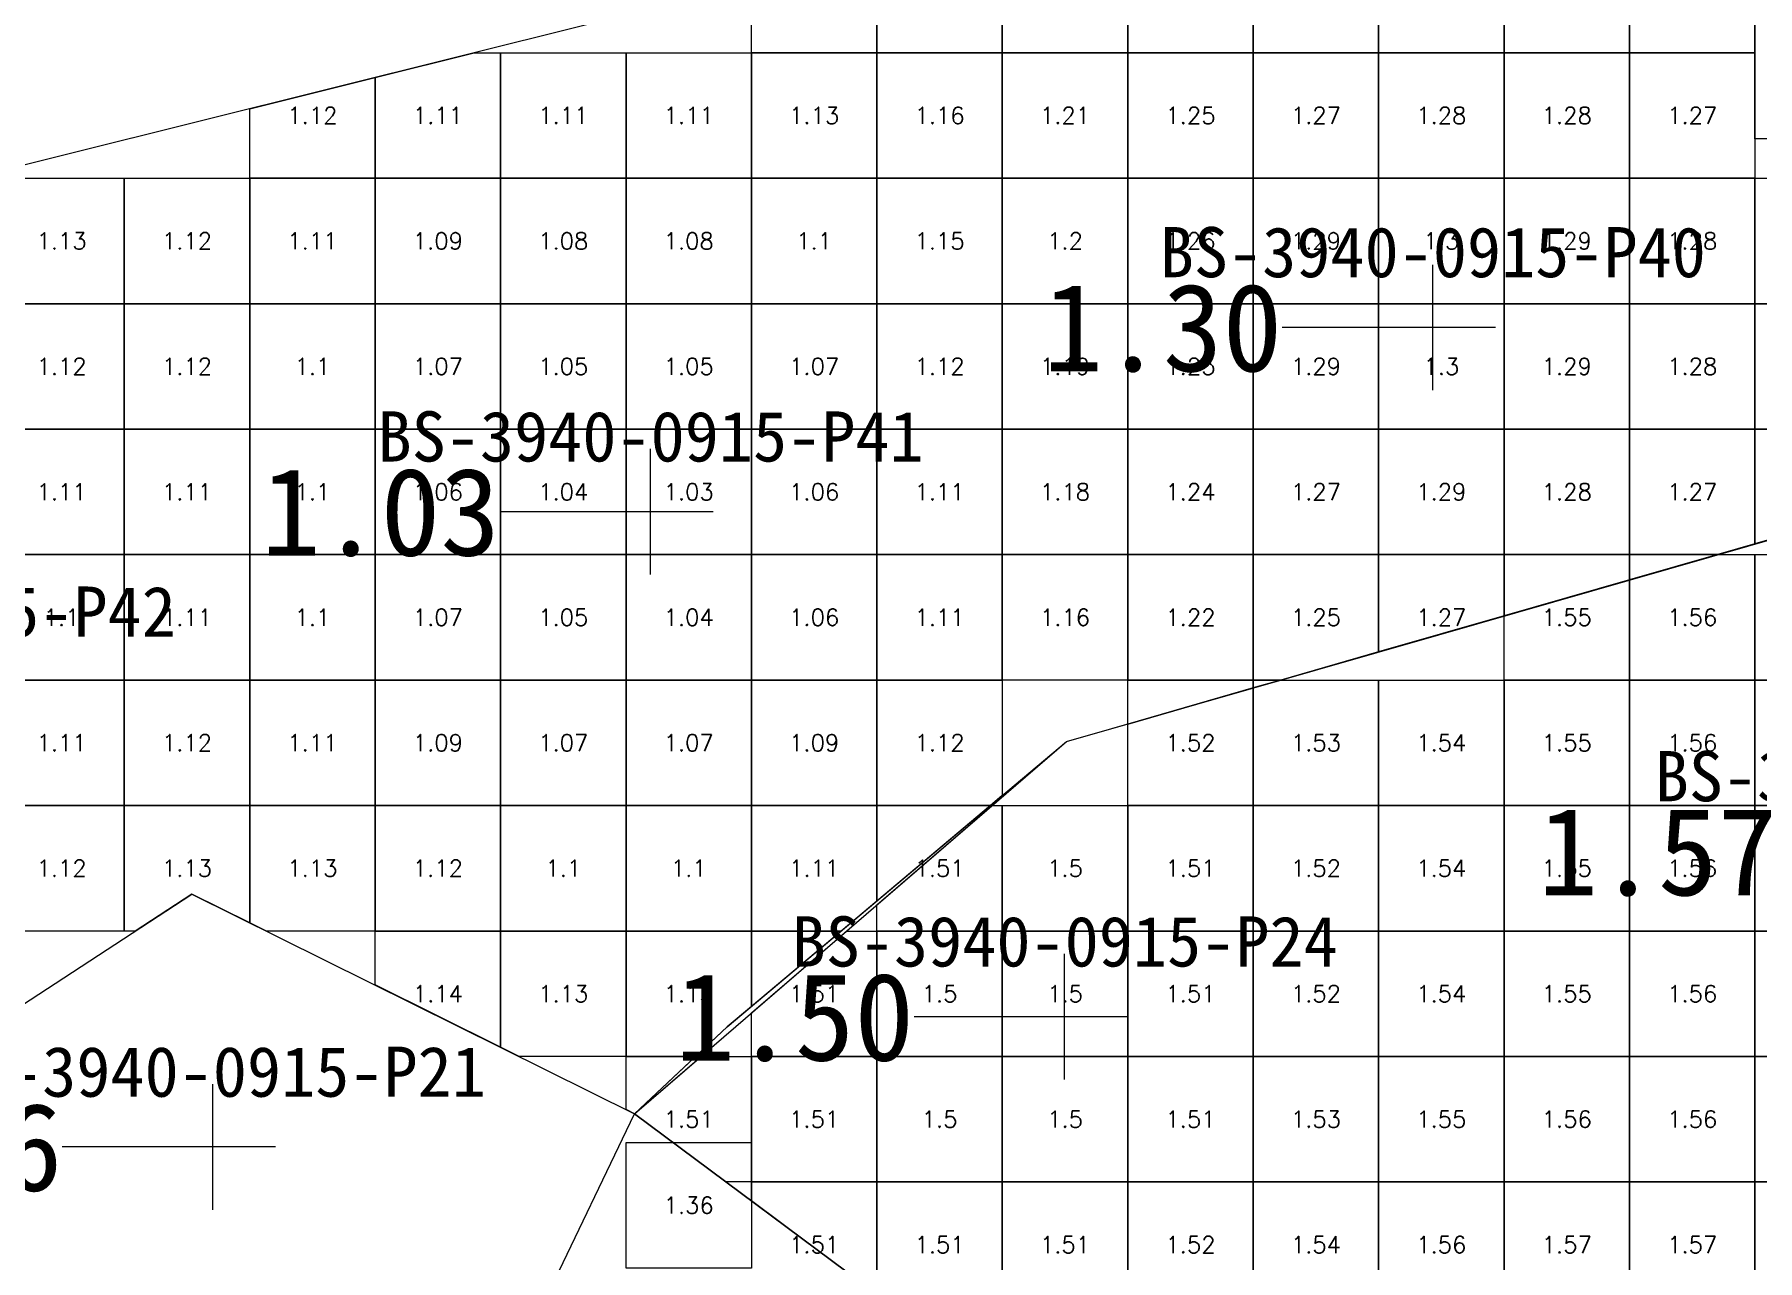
# Model space of a CAD drawing. Header units: inches. Extents: x 469985 to 470094, y 4349619 to 4349666.
# Drawn here: x 470026.9 to 470040.64, y 4349646.57 to 4349656.35 of the extents above; entities that cross this region are included whole.
import ezdxf
from ezdxf.enums import TextEntityAlignment as Align

# ---------------------------------------------------------------- set-up
doc = ezdxf.new("R2010")
doc.units = ezdxf.units.IN
doc.header["$MEASUREMENT"] = 0
for name, color, linetype, lineweight in [('1.500-3.000', 7, 'Continuous', 0), ('点', 7, 'Continuous', 0), ('爆区方格网', 7, 'Continuous', 0), ('线条', 7, 'Continuous', 0), ('钻孔', 7, 'Continuous', 0)]:
    doc.layers.add(name, color=color, linetype=linetype, lineweight=lineweight)
doc.styles.add('3dmine_textStyle_1', font='txt.shx', dxfattribs={"height": 1, "bigfont": 'gbcbig.shx'})
doc.styles.add('3dmine_textStyle_2', font='simsunb.ttf', dxfattribs={"height": 1})

msp = doc.modelspace()

# ---------------------------------------------------------------- hatches: boundary and pattern name
at = {"layer": '钻孔', "linetype": 'Continuous', "lineweight": 0, "true_color": 0x0000ff, "extrusion": (0, 1, 0)}
for points in [[(-470039.051, 3929.98), (-470038.051, 3929.98), (-470038.051, 3939.98), (-470039.051, 3939.98)], [(-470032.815, 3929.726), (-470031.815, 3929.726), (-470031.815, 3939.726), (-470032.815, 3939.726)]]:
    msp.add_hatch(color=5, dxfattribs=at).paths.add_polyline_path(points, flags=0)
at = {"layer": '钻孔', "linetype": 'Continuous', "lineweight": 0, "true_color": 0xff0000, "extrusion": (0, 1, 0)}
msp.add_hatch(color=1, dxfattribs=at).paths.add_polyline_path([(-470036.116, 3930.095), (-470035.116, 3930.095), (-470035.116, 3940.095), (-470036.116, 3940.095)], flags=0)
at = {"layer": '钻孔', "linetype": 'Continuous', "lineweight": 0, "true_color": 0x808080, "extrusion": (0, 1, 0)}
msp.add_hatch(color=8, dxfattribs=at).paths.add_polyline_path([(-470029.325, 3929.775), (-470028.325, 3929.775), (-470028.325, 3939.775), (-470029.325, 3939.775)], flags=0)

# ---------------------------------------------------------------- linework, layer by layer
at = {"color": 7, "linetype": 'Continuous', "lineweight": 0}
for points, elevation in [([(470000.618, 4349644.028), (470003.426, 4349640.811), (470006.746, 4349640.564), (470011.725, 4349638.697), (470020.866, 4349638.2), (470021.897, 4349640.896), (470023.219, 4349642.756), (470026.249, 4349644.911), (470024.15, 4349646.879), (470028.158, 4349649.496), (470031.686, 4349647.744), (470032.425, 4349648.437), (470035.13, 4349650.711), (470042.09, 4349652.708), (470042.09, 4349652.708), (470041.308, 4349654.163), (470040.661, 4349658.519), (470031.336, 4349656.433), (470025.068, 4349654.87), (470017.277, 4349652.328), (470006.69, 4349647.902), (470003.474, 4349646.45), (470000.618, 4349644.028)], 3935.364), ([(470027.679, 4349645.435), (470030.993, 4349646.298), (470031.686, 4349647.744), (470035.317, 4349645.041), (470039.466, 4349642.957), (470042.451, 4349644.322), (470042.562, 4349645.668), (470044.736, 4349648.414), (470045.096, 4349650.012), (470042.09, 4349652.708), (470045.45, 4349652.937), (470049.125, 4349655.871), (470052.312, 4349651.762)], 3935.363)]:
    msp.add_lwpolyline(points, dxfattribs=dict(at, elevation=elevation))
at = {"layer": '1.500-3.000', "color": 1, "linetype": 'Continuous', "lineweight": 0, "true_color": 0xff0000}
msp.add_lwpolyline([(470045.096, 4349650.012), (470044.736, 4349648.414), (470043.047, 4349646.28), (470042.562, 4349645.668), (470042.451, 4349644.322), (470039.466, 4349642.957), (470035.741, 4349644.828), (470035.317, 4349645.041), (470031.686, 4349647.744), (470035.13, 4349650.711), (470038.1, 4349651.563), (470042.09, 4349652.708), (470045.096, 4349650.012)], dxfattribs=at)
at = {"layer": '点', "color": 138, "linetype": 'Continuous', "lineweight": 0, "true_color": 0x004c4c}
for points, elevation in [([(470038.051, 4349653.512), (470038.051, 4349654.512)], 3939.98), ([(470038.551, 4349654.012), (470037.551, 4349654.012)], 3939.98), ([(470031.815, 4349652.043), (470031.815, 4349653.043)], 3939.726), ([(470032.315, 4349652.543), (470031.315, 4349652.543)], 3939.726), ([(470035.116, 4349648.018), (470035.116, 4349649.018)], 3940.095), ([(470035.616, 4349648.518), (470034.616, 4349648.518)], 3940.095), ([(470028.325, 4349646.98), (470028.325, 4349647.98)], 3939.775), ([(470028.825, 4349647.48), (470027.825, 4349647.48)], 3939.775)]:
    msp.add_lwpolyline(points, dxfattribs=dict(at, elevation=elevation))
at = {"layer": '爆区方格网', "color": 5, "linetype": 'Continuous', "lineweight": 0, "true_color": 0x0000ff}
for points, elevation in [([(470034.619, 4349656.201), (470033.619, 4349656.201), (470033.619, 4349656.943), (470034.619, 4349657.167), (470034.619, 4349656.201)], 3938.734), ([(470035.619, 4349656.201), (470034.619, 4349656.201), (470034.619, 4349657.167), (470034.772, 4349657.201), (470035.619, 4349657.201), (470035.619, 4349656.201)], 3938.734), ([(470036.619, 4349656.201), (470035.619, 4349656.201), (470035.619, 4349657.201), (470036.619, 4349657.201), (470036.619, 4349656.201)], 3938.734), ([(470037.619, 4349656.201), (470036.619, 4349656.201), (470036.619, 4349657.201), (470037.619, 4349657.201), (470037.619, 4349656.201)], 3938.734), ([(470038.619, 4349656.201), (470037.619, 4349656.201), (470037.619, 4349657.201), (470038.619, 4349657.201), (470038.619, 4349656.201)], 3938.734), ([(470039.619, 4349656.201), (470038.619, 4349656.201), (470038.619, 4349657.201), (470039.619, 4349657.201), (470039.619, 4349656.201)], 3938.734), ([(470040.619, 4349656.515), (470040.619, 4349656.201), (470039.619, 4349656.201), (470039.619, 4349657.201), (470040.619, 4349657.201), (470040.619, 4349656.515)], 3938.734), ([(470033.619, 4349656.201), (470032.619, 4349656.201), (470032.619, 4349656.72), (470033.619, 4349656.943), (470033.619, 4349656.201)], 3938.734), ([(470030.619, 4349655.201), (470029.619, 4349655.201), (470029.619, 4349656.005), (470030.408, 4349656.201), (470030.619, 4349656.201), (470030.619, 4349655.201)], 3938.734), ([(470031.619, 4349655.201), (470030.619, 4349655.201), (470030.619, 4349656.201), (470031.619, 4349656.201), (470031.619, 4349655.201)], 3938.734), ([(470032.619, 4349655.201), (470031.619, 4349655.201), (470031.619, 4349656.201), (470032.619, 4349656.201), (470032.619, 4349655.201)], 3938.734), ([(470033.619, 4349655.201), (470032.619, 4349655.201), (470032.619, 4349656.201), (470033.619, 4349656.201), (470033.619, 4349655.201)], 3938.734), ([(470034.619, 4349655.201), (470033.619, 4349655.201), (470033.619, 4349656.201), (470034.619, 4349656.201), (470034.619, 4349655.201)], 3938.734), ([(470035.619, 4349655.201), (470034.619, 4349655.201), (470034.619, 4349656.201), (470035.619, 4349656.201), (470035.619, 4349655.201)], 3938.734), ([(470036.619, 4349655.201), (470035.619, 4349655.201), (470035.619, 4349656.201), (470036.619, 4349656.201), (470036.619, 4349655.201)], 3938.734), ([(470037.619, 4349655.201), (470036.619, 4349655.201), (470036.619, 4349656.201), (470037.619, 4349656.201), (470037.619, 4349655.201)], 3938.734), ([(470038.619, 4349655.201), (470037.619, 4349655.201), (470037.619, 4349656.201), (470038.619, 4349656.201), (470038.619, 4349655.201)], 3938.734), ([(470039.619, 4349655.201), (470038.619, 4349655.201), (470038.619, 4349656.201), (470039.619, 4349656.201), (470039.619, 4349655.201)], 3938.734), ([(470040.619, 4349655.515), (470040.619, 4349655.201), (470039.619, 4349655.201), (470039.619, 4349656.201), (470040.619, 4349656.201), (470040.619, 4349655.515)], 3938.734), ([(470029.619, 4349655.201), (470028.619, 4349655.201), (470028.619, 4349655.755), (470029.619, 4349656.005), (470029.619, 4349655.201)], 3938.734), ([(470027.619, 4349654.201), (470026.619, 4349654.201), (470026.619, 4349655.201), (470027.619, 4349655.201), (470027.619, 4349654.201)], 3938.734), ([(470028.619, 4349654.201), (470027.619, 4349654.201), (470027.619, 4349655.201), (470028.619, 4349655.201), (470028.619, 4349654.201)], 3938.734), ([(470029.619, 4349654.201), (470028.619, 4349654.201), (470028.619, 4349655.201), (470029.619, 4349655.201), (470029.619, 4349654.201)], 3938.734), ([(470030.619, 4349654.201), (470029.619, 4349654.201), (470029.619, 4349655.201), (470030.619, 4349655.201), (470030.619, 4349654.201)], 3938.734), ([(470031.619, 4349654.201), (470030.619, 4349654.201), (470030.619, 4349655.201), (470031.619, 4349655.201), (470031.619, 4349654.201)], 3938.734), ([(470032.619, 4349654.201), (470031.619, 4349654.201), (470031.619, 4349655.201), (470032.619, 4349655.201), (470032.619, 4349654.201)], 3938.734), ([(470033.619, 4349654.201), (470032.619, 4349654.201), (470032.619, 4349655.201), (470033.619, 4349655.201), (470033.619, 4349654.201)], 3938.734), ([(470034.619, 4349654.201), (470033.619, 4349654.201), (470033.619, 4349655.201), (470034.619, 4349655.201), (470034.619, 4349654.201)], 3938.734), ([(470035.619, 4349654.201), (470034.619, 4349654.201), (470034.619, 4349655.201), (470035.619, 4349655.201), (470035.619, 4349654.201)], 3938.734), ([(470036.619, 4349654.201), (470035.619, 4349654.201), (470035.619, 4349655.201), (470036.619, 4349655.201), (470036.619, 4349654.201)], 3938.734), ([(470037.619, 4349654.201), (470036.619, 4349654.201), (470036.619, 4349655.201), (470037.619, 4349655.201), (470037.619, 4349654.201)], 3938.734), ([(470038.619, 4349654.201), (470037.619, 4349654.201), (470037.619, 4349655.201), (470038.619, 4349655.201), (470038.619, 4349654.201)], 3938.734), ([(470039.619, 4349654.201), (470038.619, 4349654.201), (470038.619, 4349655.201), (470039.619, 4349655.201), (470039.619, 4349654.201)], 3938.734), ([(470040.619, 4349654.201), (470039.619, 4349654.201), (470039.619, 4349655.201), (470040.619, 4349655.201), (470040.619, 4349654.201)], 3938.734), ([(470041.302, 4349654.201), (470040.619, 4349654.201), (470040.619, 4349655.201), (470041.154, 4349655.201), (470041.302, 4349654.201)], 3938.734), ([(470027.619, 4349653.201), (470026.619, 4349653.201), (470026.619, 4349654.201), (470027.619, 4349654.201), (470027.619, 4349653.201)], 3938.734), ([(470028.619, 4349653.201), (470027.619, 4349653.201), (470027.619, 4349654.201), (470028.619, 4349654.201), (470028.619, 4349653.201)], 3938.734), ([(470029.619, 4349653.201), (470028.619, 4349653.201), (470028.619, 4349654.201), (470029.619, 4349654.201), (470029.619, 4349653.201)], 3938.734), ([(470030.619, 4349653.201), (470029.619, 4349653.201), (470029.619, 4349654.201), (470030.619, 4349654.201), (470030.619, 4349653.201)], 3938.734), ([(470031.619, 4349653.201), (470030.619, 4349653.201), (470030.619, 4349654.201), (470031.619, 4349654.201), (470031.619, 4349653.201)], 3938.734), ([(470032.619, 4349653.201), (470031.619, 4349653.201), (470031.619, 4349654.201), (470032.619, 4349654.201), (470032.619, 4349653.201)], 3938.734), ([(470033.619, 4349653.201), (470032.619, 4349653.201), (470032.619, 4349654.201), (470033.619, 4349654.201), (470033.619, 4349653.201)], 3938.734), ([(470034.619, 4349653.201), (470033.619, 4349653.201), (470033.619, 4349654.201), (470034.619, 4349654.201), (470034.619, 4349653.201)], 3938.734), ([(470035.619, 4349653.201), (470034.619, 4349653.201), (470034.619, 4349654.201), (470035.619, 4349654.201), (470035.619, 4349653.201)], 3938.734), ([(470036.619, 4349653.201), (470035.619, 4349653.201), (470035.619, 4349654.201), (470036.619, 4349654.201), (470036.619, 4349653.201)], 3938.734), ([(470037.619, 4349653.201), (470036.619, 4349653.201), (470036.619, 4349654.201), (470037.619, 4349654.201), (470037.619, 4349653.201)], 3938.734), ([(470038.619, 4349653.201), (470037.619, 4349653.201), (470037.619, 4349654.201), (470038.619, 4349654.201), (470038.619, 4349653.201)], 3938.734), ([(470039.619, 4349653.201), (470038.619, 4349653.201), (470038.619, 4349654.201), (470039.619, 4349654.201), (470039.619, 4349653.201)], 3938.734), ([(470040.619, 4349653.201), (470039.619, 4349653.201), (470039.619, 4349654.201), (470040.619, 4349654.201), (470040.619, 4349653.201)], 3938.734), ([(470041.308, 4349654.163), (470041.619, 4349653.585), (470041.619, 4349653.515), (470041.619, 4349653.201), (470040.619, 4349653.201), (470040.619, 4349654.201), (470041.302, 4349654.201), (470041.308, 4349654.163)], 3938.734), ([(470027.619, 4349652.201), (470026.619, 4349652.201), (470026.619, 4349653.201), (470027.619, 4349653.201), (470027.619, 4349652.201)], 3938.734), ([(470028.619, 4349652.201), (470027.619, 4349652.201), (470027.619, 4349653.201), (470028.619, 4349653.201), (470028.619, 4349652.201)], 3938.734), ([(470029.619, 4349652.201), (470028.619, 4349652.201), (470028.619, 4349653.201), (470029.619, 4349653.201), (470029.619, 4349652.201)], 3938.734), ([(470030.619, 4349652.201), (470029.619, 4349652.201), (470029.619, 4349653.201), (470030.619, 4349653.201), (470030.619, 4349652.201)], 3938.734), ([(470031.619, 4349652.201), (470030.619, 4349652.201), (470030.619, 4349653.201), (470031.619, 4349653.201), (470031.619, 4349652.201)], 3938.734), ([(470032.619, 4349652.201), (470031.619, 4349652.201), (470031.619, 4349653.201), (470032.619, 4349653.201), (470032.619, 4349652.201)], 3938.734), ([(470033.619, 4349652.201), (470032.619, 4349652.201), (470032.619, 4349653.201), (470033.619, 4349653.201), (470033.619, 4349652.201)], 3938.734), ([(470034.619, 4349652.201), (470033.619, 4349652.201), (470033.619, 4349653.201), (470034.619, 4349653.201), (470034.619, 4349652.201)], 3938.734), ([(470035.619, 4349652.201), (470034.619, 4349652.201), (470034.619, 4349653.201), (470035.619, 4349653.201), (470035.619, 4349652.201)], 3938.734), ([(470036.619, 4349652.201), (470035.619, 4349652.201), (470035.619, 4349653.201), (470036.619, 4349653.201), (470036.619, 4349652.201)], 3938.734), ([(470037.619, 4349652.201), (470036.619, 4349652.201), (470036.619, 4349653.201), (470037.619, 4349653.201), (470037.619, 4349652.201)], 3938.734), ([(470038.619, 4349652.201), (470037.619, 4349652.201), (470037.619, 4349653.201), (470038.619, 4349653.201), (470038.619, 4349652.201)], 3938.734), ([(470039.619, 4349652.201), (470038.619, 4349652.201), (470038.619, 4349653.201), (470039.619, 4349653.201), (470039.619, 4349652.201)], 3938.734), ([(470040.619, 4349652.286), (470040.324, 4349652.201), (470039.619, 4349652.201), (470039.619, 4349653.201), (470040.619, 4349653.201), (470040.619, 4349652.286)], 3938.734), ([(470041.619, 4349652.573), (470040.619, 4349652.286), (470040.619, 4349653.201), (470041.619, 4349653.201), (470041.619, 4349652.573)], 3938.734), ([(470027.619, 4349651.201), (470026.619, 4349651.201), (470026.619, 4349652.201), (470027.619, 4349652.201), (470027.619, 4349651.201)], 3938.734), ([(470028.619, 4349651.201), (470027.619, 4349651.201), (470027.619, 4349652.201), (470028.619, 4349652.201), (470028.619, 4349651.201)], 3938.734), ([(470029.619, 4349651.201), (470028.619, 4349651.201), (470028.619, 4349652.201), (470029.619, 4349652.201), (470029.619, 4349651.201)], 3938.734), ([(470030.619, 4349651.201), (470029.619, 4349651.201), (470029.619, 4349652.201), (470030.619, 4349652.201), (470030.619, 4349651.201)], 3938.734), ([(470031.619, 4349651.201), (470030.619, 4349651.201), (470030.619, 4349652.201), (470031.619, 4349652.201), (470031.619, 4349651.201)], 3938.734), ([(470032.619, 4349651.201), (470031.619, 4349651.201), (470031.619, 4349652.201), (470032.619, 4349652.201), (470032.619, 4349651.201)], 3938.734), ([(470033.619, 4349651.201), (470032.619, 4349651.201), (470032.619, 4349652.201), (470033.619, 4349652.201), (470033.619, 4349651.201)], 3938.734), ([(470034.619, 4349651.201), (470033.619, 4349651.201), (470033.619, 4349652.201), (470034.619, 4349652.201), (470034.619, 4349651.201)], 3938.734), ([(470035.619, 4349651.201), (470034.619, 4349651.201), (470034.619, 4349652.201), (470035.619, 4349652.201), (470035.619, 4349651.201)], 3938.734), ([(470036.619, 4349651.201), (470035.619, 4349651.201), (470035.619, 4349652.201), (470036.619, 4349652.201), (470036.619, 4349651.201)], 3938.734), ([(470037.619, 4349651.425), (470036.839, 4349651.201), (470036.619, 4349651.201), (470036.619, 4349652.201), (470037.619, 4349652.201), (470037.619, 4349651.425)], 3938.734), ([(470038.619, 4349651.712), (470037.619, 4349651.425), (470037.619, 4349652.201), (470038.619, 4349652.201), (470038.619, 4349651.712)], 3938.734), ([(470027.619, 4349650.201), (470026.619, 4349650.201), (470026.619, 4349651.201), (470027.619, 4349651.201), (470027.619, 4349650.201)], 3938.734), ([(470028.619, 4349650.201), (470027.619, 4349650.201), (470027.619, 4349651.201), (470028.619, 4349651.201), (470028.619, 4349650.201)], 3938.734), ([(470029.619, 4349650.201), (470028.619, 4349650.201), (470028.619, 4349651.201), (470029.619, 4349651.201), (470029.619, 4349650.201)], 3938.734), ([(470030.619, 4349650.201), (470029.619, 4349650.201), (470029.619, 4349651.201), (470030.619, 4349651.201), (470030.619, 4349650.201)], 3938.734), ([(470031.619, 4349650.201), (470030.619, 4349650.201), (470030.619, 4349651.201), (470031.619, 4349651.201), (470031.619, 4349650.201)], 3938.734), ([(470032.619, 4349650.201), (470031.619, 4349650.201), (470031.619, 4349651.201), (470032.619, 4349651.201), (470032.619, 4349650.201)], 3938.734), ([(470033.619, 4349650.201), (470032.619, 4349650.201), (470032.619, 4349651.201), (470033.619, 4349651.201), (470033.619, 4349650.201)], 3938.734), ([(470034.619, 4349650.281), (470034.524, 4349650.201), (470033.619, 4349650.201), (470033.619, 4349651.201), (470034.619, 4349651.201), (470034.619, 4349650.281)], 3938.734), ([(470027.619, 4349649.201), (470026.619, 4349649.201), (470026.619, 4349650.201), (470027.619, 4349650.201), (470027.619, 4349649.201)], 3938.734), ([(470028.619, 4349649.267), (470028.158, 4349649.496), (470027.706, 4349649.201), (470027.619, 4349649.201), (470027.619, 4349650.201), (470028.619, 4349650.201), (470028.619, 4349649.267)], 3938.734), ([(470029.619, 4349649.201), (470028.752, 4349649.201), (470028.619, 4349649.267), (470028.619, 4349650.201), (470029.619, 4349650.201), (470029.619, 4349649.201)], 3938.734), ([(470030.619, 4349649.201), (470029.619, 4349649.201), (470029.619, 4349650.201), (470030.619, 4349650.201), (470030.619, 4349649.201)], 3938.734), ([(470031.619, 4349649.201), (470030.619, 4349649.201), (470030.619, 4349650.201), (470031.619, 4349650.201), (470031.619, 4349649.201)], 3938.734), ([(470032.619, 4349649.201), (470031.619, 4349649.201), (470031.619, 4349650.201), (470032.619, 4349650.201), (470032.619, 4349649.201)], 3938.734), ([(470033.619, 4349649.44), (470033.335, 4349649.201), (470032.619, 4349649.201), (470032.619, 4349650.201), (470033.619, 4349650.201), (470033.619, 4349649.44)], 3938.734), ([(470030.619, 4349648.274), (470029.619, 4349648.771), (470029.619, 4349649.201), (470030.619, 4349649.201), (470030.619, 4349648.274)], 3938.734), ([(470031.619, 4349648.201), (470030.766, 4349648.201), (470030.619, 4349648.274), (470030.619, 4349649.201), (470031.619, 4349649.201), (470031.619, 4349648.201)], 3938.734), ([(470032.619, 4349648.599), (470032.425, 4349648.437), (470032.174, 4349648.201), (470031.619, 4349648.201), (470031.619, 4349649.201), (470032.619, 4349649.201), (470032.619, 4349648.599)], 3938.734), ([(470032.619, 4349646.515), (470031.619, 4349646.515), (470031.619, 4349647.515), (470032.619, 4349647.515), (470032.619, 4349646.515)], 3940.213)]:
    msp.add_lwpolyline(points, dxfattribs=dict(at, elevation=elevation))
at = {"layer": '爆区方格网', "color": 4, "linetype": 'Continuous', "lineweight": 0, "true_color": 0x00ffff, "elevation": 3940.209}
msp.add_lwpolyline([(470041.619, 4349655.515), (470040.619, 4349655.515), (470040.619, 4349656.515), (470041.619, 4349656.515), (470041.619, 4349655.515)], dxfattribs=at)
at = {"layer": '爆区方格网', "color": 1, "linetype": 'Continuous', "lineweight": 0, "true_color": 0xff0000, "elevation": 3940.263}
for points in [[(470039.619, 4349651.999), (470038.619, 4349651.712), (470038.619, 4349652.201), (470039.619, 4349652.201), (470039.619, 4349651.999)], [(470039.619, 4349651.999), (470039.619, 4349652.201), (470040.324, 4349652.201), (470039.619, 4349651.999)], [(470040.619, 4349651.201), (470039.619, 4349651.201), (470039.619, 4349651.999), (470040.324, 4349652.201), (470040.619, 4349652.201), (470040.619, 4349651.201)], [(470041.619, 4349651.201), (470040.619, 4349651.201), (470040.619, 4349652.201), (470041.619, 4349652.201), (470041.619, 4349651.201)], [(470039.619, 4349651.201), (470038.619, 4349651.201), (470038.619, 4349651.712), (470039.619, 4349651.999), (470039.619, 4349651.201)], [(470036.619, 4349651.138), (470035.619, 4349650.851), (470035.619, 4349651.201), (470036.619, 4349651.201), (470036.619, 4349651.138)], [(470036.619, 4349651.138), (470036.619, 4349651.201), (470036.839, 4349651.201), (470036.619, 4349651.138)], [(470037.619, 4349650.201), (470036.619, 4349650.201), (470036.619, 4349651.138), (470036.839, 4349651.201), (470037.619, 4349651.201), (470037.619, 4349650.201)], [(470038.619, 4349650.201), (470037.619, 4349650.201), (470037.619, 4349651.201), (470038.619, 4349651.201), (470038.619, 4349650.201)], [(470039.619, 4349650.201), (470038.619, 4349650.201), (470038.619, 4349651.201), (470039.619, 4349651.201), (470039.619, 4349650.201)], [(470040.619, 4349650.201), (470039.619, 4349650.201), (470039.619, 4349651.201), (470040.619, 4349651.201), (470040.619, 4349650.201)], [(470041.619, 4349650.201), (470040.619, 4349650.201), (470040.619, 4349651.201), (470041.619, 4349651.201), (470041.619, 4349650.201)], [(470036.619, 4349650.201), (470035.619, 4349650.201), (470035.619, 4349650.851), (470036.619, 4349651.138), (470036.619, 4349650.201)], [(470033.619, 4349649.44), (470033.619, 4349650.201), (470034.524, 4349650.201), (470033.619, 4349649.44)], [(470034.619, 4349649.201), (470033.619, 4349649.201), (470033.619, 4349649.409), (470034.539, 4349650.201), (470034.619, 4349650.201), (470034.619, 4349649.201)], [(470035.619, 4349649.201), (470034.619, 4349649.201), (470034.619, 4349650.201), (470035.619, 4349650.201), (470035.619, 4349649.201)], [(470036.619, 4349649.201), (470035.619, 4349649.201), (470035.619, 4349650.201), (470036.619, 4349650.201), (470036.619, 4349649.201)], [(470037.619, 4349649.201), (470036.619, 4349649.201), (470036.619, 4349650.201), (470037.619, 4349650.201), (470037.619, 4349649.201)], [(470038.619, 4349649.201), (470037.619, 4349649.201), (470037.619, 4349650.201), (470038.619, 4349650.201), (470038.619, 4349649.201)], [(470039.619, 4349649.201), (470038.619, 4349649.201), (470038.619, 4349650.201), (470039.619, 4349650.201), (470039.619, 4349649.201)], [(470040.619, 4349649.201), (470039.619, 4349649.201), (470039.619, 4349650.201), (470040.619, 4349650.201), (470040.619, 4349649.201)], [(470041.619, 4349649.201), (470040.619, 4349649.201), (470040.619, 4349650.201), (470041.619, 4349650.201), (470041.619, 4349649.201)], [(470032.619, 4349648.599), (470032.619, 4349649.201), (470033.335, 4349649.201), (470032.619, 4349648.599)], [(470033.619, 4349648.201), (470032.619, 4349648.201), (470032.619, 4349648.548), (470033.378, 4349649.201), (470033.619, 4349649.201), (470033.619, 4349648.201)], [(470034.619, 4349648.201), (470033.619, 4349648.201), (470033.619, 4349649.201), (470034.619, 4349649.201), (470034.619, 4349648.201)], [(470035.619, 4349648.201), (470034.619, 4349648.201), (470034.619, 4349649.201), (470035.619, 4349649.201), (470035.619, 4349648.201)], [(470036.619, 4349648.201), (470035.619, 4349648.201), (470035.619, 4349649.201), (470036.619, 4349649.201), (470036.619, 4349648.201)], [(470037.619, 4349648.201), (470036.619, 4349648.201), (470036.619, 4349649.201), (470037.619, 4349649.201), (470037.619, 4349648.201)], [(470038.619, 4349648.201), (470037.619, 4349648.201), (470037.619, 4349649.201), (470038.619, 4349649.201), (470038.619, 4349648.201)], [(470039.619, 4349648.201), (470038.619, 4349648.201), (470038.619, 4349649.201), (470039.619, 4349649.201), (470039.619, 4349648.201)], [(470040.619, 4349648.201), (470039.619, 4349648.201), (470039.619, 4349649.201), (470040.619, 4349649.201), (470040.619, 4349648.201)], [(470041.619, 4349648.201), (470040.619, 4349648.201), (470040.619, 4349649.201), (470041.619, 4349649.201), (470041.619, 4349648.201)], [(470031.686, 4349647.744), (470031.619, 4349647.778), (470031.619, 4349648.201), (470032.174, 4349648.201), (470031.686, 4349647.744)], [(470032.619, 4349647.201), (470032.415, 4349647.201), (470031.686, 4349647.744), (470032.217, 4349648.201), (470032.619, 4349648.201), (470032.619, 4349647.201)], [(470033.619, 4349647.201), (470032.619, 4349647.201), (470032.619, 4349648.201), (470033.619, 4349648.201), (470033.619, 4349647.201)], [(470034.619, 4349647.201), (470033.619, 4349647.201), (470033.619, 4349648.201), (470034.619, 4349648.201), (470034.619, 4349647.201)], [(470035.619, 4349647.201), (470034.619, 4349647.201), (470034.619, 4349648.201), (470035.619, 4349648.201), (470035.619, 4349647.201)], [(470036.619, 4349647.201), (470035.619, 4349647.201), (470035.619, 4349648.201), (470036.619, 4349648.201), (470036.619, 4349647.201)], [(470037.619, 4349647.201), (470036.619, 4349647.201), (470036.619, 4349648.201), (470037.619, 4349648.201), (470037.619, 4349647.201)], [(470038.619, 4349647.201), (470037.619, 4349647.201), (470037.619, 4349648.201), (470038.619, 4349648.201), (470038.619, 4349647.201)], [(470039.619, 4349647.201), (470038.619, 4349647.201), (470038.619, 4349648.201), (470039.619, 4349648.201), (470039.619, 4349647.201)], [(470040.619, 4349647.201), (470039.619, 4349647.201), (470039.619, 4349648.201), (470040.619, 4349648.201), (470040.619, 4349647.201)], [(470041.619, 4349647.201), (470040.619, 4349647.201), (470040.619, 4349648.201), (470041.619, 4349648.201), (470041.619, 4349647.201)], [(470033.619, 4349646.305), (470032.619, 4349647.05), (470032.619, 4349647.201), (470033.619, 4349647.201), (470033.619, 4349646.305)], [(470034.619, 4349646.201), (470033.759, 4349646.201), (470033.619, 4349646.305), (470033.619, 4349647.201), (470034.619, 4349647.201), (470034.619, 4349646.201)], [(470035.619, 4349646.201), (470034.619, 4349646.201), (470034.619, 4349647.201), (470035.619, 4349647.201), (470035.619, 4349646.201)], [(470036.619, 4349646.201), (470035.619, 4349646.201), (470035.619, 4349647.201), (470036.619, 4349647.201), (470036.619, 4349646.201)], [(470037.619, 4349646.201), (470036.619, 4349646.201), (470036.619, 4349647.201), (470037.619, 4349647.201), (470037.619, 4349646.201)], [(470038.619, 4349646.201), (470037.619, 4349646.201), (470037.619, 4349647.201), (470038.619, 4349647.201), (470038.619, 4349646.201)], [(470039.619, 4349646.201), (470038.619, 4349646.201), (470038.619, 4349647.201), (470039.619, 4349647.201), (470039.619, 4349646.201)], [(470040.619, 4349646.201), (470039.619, 4349646.201), (470039.619, 4349647.201), (470040.619, 4349647.201), (470040.619, 4349646.201)], [(470041.619, 4349646.201), (470040.619, 4349646.201), (470040.619, 4349647.201), (470041.619, 4349647.201), (470041.619, 4349646.201)]]:
    msp.add_lwpolyline(points, dxfattribs=at)
at = {"layer": '线条', "color": 138, "linetype": 'Continuous', "lineweight": 0, "true_color": 0x004c4c}
for points, elevation in [([(470038.051, 4349654.012), (470038.051, 4349654.012), (470038.051, 4349654.012)], 3939.98), ([(470031.815, 4349652.543), (470031.815, 4349652.543), (470031.815, 4349652.543)], 3939.726), ([(470035.116, 4349648.518), (470035.116, 4349648.518), (470035.116, 4349648.518)], 3940.095), ([(470028.325, 4349647.48), (470028.325, 4349647.48), (470028.325, 4349647.48)], 3939.775)]:
    msp.add_lwpolyline(points, dxfattribs=dict(at, elevation=elevation))
at = {"layer": '钻孔', "color": 5, "linetype": 'Continuous', "lineweight": 0, "true_color": 0x0000ff}
for points, elevation in [([(470038.051, 4349654.012), (470036.851, 4349654.012)], 3939.98), ([(470038.051, 4349654.012), (470036.851, 4349654.012)], 3929.98), ([(470031.815, 4349652.543), (470030.615, 4349652.543)], 3939.726), ([(470031.815, 4349652.543), (470030.615, 4349652.543)], 3929.726)]:
    msp.add_lwpolyline(points, dxfattribs=dict(at, elevation=elevation))
at = {"layer": '钻孔', "color": 1, "linetype": 'Continuous', "lineweight": 0, "true_color": 0xff0000}
for elevation in [3940.095, 3930.095]:
    msp.add_lwpolyline([(470035.116, 4349648.518), (470033.916, 4349648.518)], dxfattribs=dict(at, elevation=elevation))
at = {"layer": '钻孔', "color": 8, "linetype": 'Continuous', "lineweight": 0, "true_color": 0x808080}
for elevation in [3939.775, 3929.775]:
    msp.add_lwpolyline([(470028.325, 4349647.48), (470027.125, 4349647.48)], dxfattribs=dict(at, elevation=elevation))

# ---------------------------------------------------------------- texts
at = {"color": 5, "linetype": 'Continuous', "lineweight": 0, "true_color": 0x0000ff, "style": '3dmine_textStyle_1'}
for s, p in [('1.12', (470029.119, 4349655.701, 3938.734)), ('1.11', (470030.119, 4349655.701, 3938.734)), ('1.11', (470031.119, 4349655.701, 3938.734)), ('1.11', (470032.119, 4349655.701, 3938.734)), ('1.13', (470033.119, 4349655.701, 3938.734)), ('1.16', (470034.119, 4349655.701, 3938.734)), ('1.21', (470035.119, 4349655.701, 3938.734)), ('1.25', (470036.119, 4349655.701, 3938.734)), ('1.27', (470037.119, 4349655.701, 3938.734)), ('1.28', (470038.119, 4349655.701, 3938.734)), ('1.28', (470039.119, 4349655.701, 3938.734)), ('1.27', (470040.119, 4349655.701, 3938.734)), ('1.13', (470027.119, 4349654.701, 3938.734)), ('1.12', (470028.119, 4349654.701, 3938.734)), ('1.11', (470029.119, 4349654.701, 3938.734)), ('1.09', (470030.119, 4349654.701, 3938.734)), ('1.08', (470031.119, 4349654.701, 3938.734)), ('1.08', (470032.119, 4349654.701, 3938.734)), ('1.1', (470033.119, 4349654.701, 3938.734)), ('1.15', (470034.119, 4349654.701, 3938.734)), ('1.2', (470035.119, 4349654.701, 3938.734)), ('1.26', (470036.119, 4349654.701, 3938.734)), ('1.29', (470037.119, 4349654.701, 3938.734)), ('1.3', (470038.119, 4349654.701, 3938.734)), ('1.29', (470039.119, 4349654.701, 3938.734)), ('1.28', (470040.119, 4349654.701, 3938.734)), ('1.12', (470027.119, 4349653.701, 3938.734)), ('1.12', (470028.119, 4349653.701, 3938.734)), ('1.1', (470029.119, 4349653.701, 3938.734)), ('1.07', (470030.119, 4349653.701, 3938.734)), ('1.05', (470031.119, 4349653.701, 3938.734)), ('1.05', (470032.119, 4349653.701, 3938.734)), ('1.07', (470033.119, 4349653.701, 3938.734)), ('1.12', (470034.119, 4349653.701, 3938.734)), ('1.19', (470035.119, 4349653.701, 3938.734)), ('1.25', (470036.119, 4349653.701, 3938.734)), ('1.29', (470037.119, 4349653.701, 3938.734)), ('1.3', (470038.119, 4349653.701, 3938.734)), ('1.29', (470039.119, 4349653.701, 3938.734)), ('1.28', (470040.119, 4349653.701, 3938.734)), ('1.11', (470027.119, 4349652.701, 3938.734)), ('1.11', (470028.119, 4349652.701, 3938.734)), ('1.1', (470029.119, 4349652.701, 3938.734)), ('1.06', (470030.119, 4349652.701, 3938.734)), ('1.04', (470031.119, 4349652.701, 3938.734)), ('1.03', (470032.119, 4349652.701, 3938.734)), ('1.06', (470033.119, 4349652.701, 3938.734)), ('1.11', (470034.119, 4349652.701, 3938.734)), ('1.18', (470035.119, 4349652.701, 3938.734)), ('1.24', (470036.119, 4349652.701, 3938.734)), ('1.27', (470037.119, 4349652.701, 3938.734)), ('1.29', (470038.119, 4349652.701, 3938.734)), ('1.28', (470039.119, 4349652.701, 3938.734)), ('1.27', (470040.119, 4349652.701, 3938.734)), ('1.1', (470027.119, 4349651.701, 3938.734)), ('1.11', (470028.119, 4349651.701, 3938.734)), ('1.1', (470029.119, 4349651.701, 3938.734)), ('1.07', (470030.119, 4349651.701, 3938.734)), ('1.05', (470031.119, 4349651.701, 3938.734)), ('1.04', (470032.119, 4349651.701, 3938.734)), ('1.06', (470033.119, 4349651.701, 3938.734)), ('1.11', (470034.119, 4349651.701, 3938.734)), ('1.16', (470035.119, 4349651.701, 3938.734)), ('1.22', (470036.119, 4349651.701, 3938.734)), ('1.25', (470037.119, 4349651.701, 3938.734)), ('1.27', (470038.119, 4349651.701, 3938.734)), ('1.11', (470027.119, 4349650.701, 3938.734)), ('1.12', (470028.119, 4349650.701, 3938.734)), ('1.11', (470029.119, 4349650.701, 3938.734)), ('1.09', (470030.119, 4349650.701, 3938.734)), ('1.07', (470031.119, 4349650.701, 3938.734)), ('1.07', (470032.119, 4349650.701, 3938.734)), ('1.09', (470033.119, 4349650.701, 3938.734)), ('1.12', (470034.119, 4349650.701, 3938.734)), ('1.12', (470027.119, 4349649.701, 3938.734)), ('1.13', (470028.119, 4349649.701, 3938.734)), ('1.13', (470029.119, 4349649.701, 3938.734)), ('1.12', (470030.119, 4349649.701, 3938.734)), ('1.1', (470031.119, 4349649.701, 3938.734)), ('1.1', (470032.119, 4349649.701, 3938.734)), ('1.11', (470033.119, 4349649.701, 3938.734)), ('1.14', (470030.119, 4349648.701, 3938.734)), ('1.13', (470031.119, 4349648.701, 3938.734)), ('1.13', (470032.119, 4349648.701, 3938.734)), ('1.36', (470032.119, 4349647.015, 3940.213))]:
    msp.add_text(s, height=0.1333, dxfattribs=at).set_placement(p, align=Align.MIDDLE_CENTER)
at = {"color": 1, "linetype": 'Continuous', "lineweight": 0, "true_color": 0xff0000, "style": '3dmine_textStyle_1'}
for s, p in [('1.55', (470039.119, 4349651.701, 3940.263)), ('1.56', (470040.119, 4349651.701, 3940.263)), ('1.52', (470036.119, 4349650.701, 3940.263)), ('1.53', (470037.119, 4349650.701, 3940.263)), ('1.54', (470038.119, 4349650.701, 3940.263)), ('1.55', (470039.119, 4349650.701, 3940.263)), ('1.56', (470040.119, 4349650.701, 3940.263)), ('1.51', (470034.119, 4349649.701, 3940.263)), ('1.5', (470035.119, 4349649.701, 3940.263)), ('1.51', (470036.119, 4349649.701, 3940.263)), ('1.52', (470037.119, 4349649.701, 3940.263)), ('1.54', (470038.119, 4349649.701, 3940.263)), ('1.55', (470039.119, 4349649.701, 3940.263)), ('1.56', (470040.119, 4349649.701, 3940.263)), ('1.51', (470033.119, 4349648.701, 3940.263)), ('1.5', (470034.119, 4349648.701, 3940.263)), ('1.5', (470035.119, 4349648.701, 3940.263)), ('1.51', (470036.119, 4349648.701, 3940.263)), ('1.52', (470037.119, 4349648.701, 3940.263)), ('1.54', (470038.119, 4349648.701, 3940.263)), ('1.55', (470039.119, 4349648.701, 3940.263)), ('1.56', (470040.119, 4349648.701, 3940.263)), ('1.51', (470032.119, 4349647.701, 3940.263)), ('1.51', (470033.119, 4349647.701, 3940.263)), ('1.5', (470034.119, 4349647.701, 3940.263)), ('1.5', (470035.119, 4349647.701, 3940.263)), ('1.51', (470036.119, 4349647.701, 3940.263)), ('1.53', (470037.119, 4349647.701, 3940.263)), ('1.55', (470038.119, 4349647.701, 3940.263)), ('1.56', (470039.119, 4349647.701, 3940.263)), ('1.56', (470040.119, 4349647.701, 3940.263)), ('1.51', (470033.119, 4349646.701, 3940.263)), ('1.51', (470034.119, 4349646.701, 3940.263)), ('1.51', (470035.119, 4349646.701, 3940.263)), ('1.52', (470036.119, 4349646.701, 3940.263)), ('1.54', (470037.119, 4349646.701, 3940.263)), ('1.56', (470038.119, 4349646.701, 3940.263)), ('1.57', (470039.119, 4349646.701, 3940.263)), ('1.57', (470040.119, 4349646.701, 3940.263))]:
    msp.add_text(s, height=0.1333, dxfattribs=at).set_placement(p, align=Align.MIDDLE_CENTER)
at = {"layer": '钻孔', "color": 138, "linetype": 'Continuous', "lineweight": 0, "true_color": 0x004c4c, "style": '3dmine_textStyle_2'}
for s, p in [('BS-3940-0915-P40', (470038.051, 4349654.412, 3939.98)), ('BS-3940-0915-P41', (470031.815, 4349652.943, 3939.726)), ('BS-3940-0915-P42', (470025.853, 4349651.547, 3939.732)), ('BS-3940-0915-P26', (470041.997, 4349650.235, 3940.263)), ('BS-3940-0915-P24', (470035.116, 4349648.918, 3940.095)), ('BS-3940-0915-P21', (470028.325, 4349647.88, 3939.775))]:
    msp.add_text(s, height=0.4, dxfattribs=at).set_placement(p, align=Align.CENTER)
at = {"layer": '钻孔', "color": 5, "linetype": 'Continuous', "lineweight": 0, "true_color": 0x0000ff, "style": '3dmine_textStyle_2'}
for s, p in [('1.30', (470036.851, 4349654.012, 3934.98)), ('1.03', (470030.615, 4349652.543, 3934.726))]:
    msp.add_text(s, height=0.7, dxfattribs=at).set_placement(p, align=Align.MIDDLE_RIGHT)
at = {"layer": '钻孔', "color": 1, "linetype": 'Continuous', "lineweight": 0, "true_color": 0xff0000, "style": '3dmine_textStyle_2'}
for s, p in [('1.57', (470040.797, 4349649.835, 3935.263)), ('1.50', (470033.916, 4349648.518, 3935.095))]:
    msp.add_text(s, height=0.7, dxfattribs=at).set_placement(p, align=Align.MIDDLE_RIGHT)
at = {"layer": '钻孔', "color": 8, "linetype": 'Continuous', "lineweight": 0, "true_color": 0x808080, "style": '3dmine_textStyle_2'}
msp.add_text('0.46', height=0.7, dxfattribs=at).set_placement((470027.125, 4349647.48, 3934.775), align=Align.MIDDLE_RIGHT)

doc.saveas('drawing.dxf')
